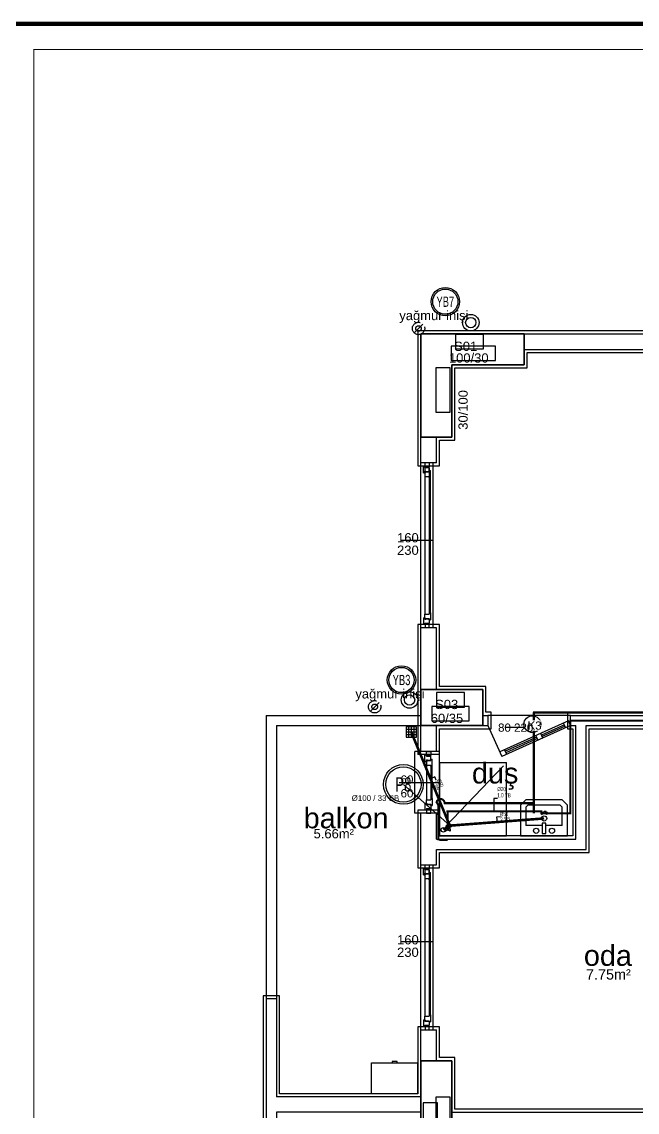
# Model space of a CAD drawing. Header units: centimetres. Extents: x -13133 to 30552, y -2 to 4552.
# Drawn here: x 7513 to 8110, y 1744 to 2802 of the extents above; entities that cross this region are included whole.
import ezdxf
from ezdxf.enums import TextEntityAlignment as Align

# ---------------------------------------------------------------- set-up
doc = ezdxf.new("R2010")
doc.units = ezdxf.units.CM
for name, pattern in [('BASMA HATTI', [31, 25, -6]), ('DASHED', [18, 12, -6]), ('PISSU HATTI', [26, 20, -6]), ('YAGMUR HATTI', [36, 30, -6])]:
    doc.linetypes.add(name, pattern=pattern)
for name, color, linetype in [('MTY-PISSU-CAP', 211, 'CONTINUOUS'), ('MTY-PISSU-KOLON', 211, 'DASHED'), ('MTY-TEMIZSU-CAP', 101, 'CONTINUOUS'), ('MTY-VANA', 1, 'CONTINUOUS'), ('MTY-YAGMURSU-KOLON NO', 7, 'CONTINUOUS'), ('MTY-YUK-BIRIMI', 7, 'CONTINUOUS'), ('ROTAS-MIMARI', 8, 'CONTINUOUS'), ('ROTAS-MIMARI-KOLON', 8, 'CONTINUOUS'), ('ROTAS-MIMARI-YAZI', 8, 'CONTINUOUS'), ('ROTAS-PAFTA', 7, 'CONTINUOUS'), ('ROTAS-PISSU-BORU-TAVANDAN', 6, 'PISSU HATTI'), ('ROTAS-PISSU-CAP', 211, 'CONTINUOUS'), ('ROTAS-PISSU-KOLONNO', 211, 'CONTINUOUS'), ('ROTAS-SICAKSU-BORU', 1, 'BASMA HATTI'), ('ROTAS-SOGUKSU-BORU', 5, 'CONTINUOUS'), ('ROTAS-TEFRIS', 15, 'CONTINUOUS'), ('ROTAS-YAGMUR-BORUSU', 3, 'YAGMUR HATTI')]:
    doc.layers.add(name, color=color, linetype=linetype)
doc.styles.add('ANOTATIVO', font='arial.ttf')
doc.styles.add('MTY_CAP', font='wturkce.SHX', dxfattribs={"width": 0.65, "height": 20})
doc.styles.add('MTYCAPLT', font='arial.ttf', dxfattribs={"width": 0.65, "height": 1})
doc.styles.add('ROTAS', font='arial.ttf')

# ---------------------------------------------------------------- blocks, each defined once
blk = doc.blocks.new('MTY-PIS SU CAP SB')
at = {"layer": 'MTY-PISSU-CAP'}
for p, q in [((0.83, 1.17), (0, 1.17)), ((0, 1.17), (0, 0))]:
    blk.add_line(p, q, dxfattribs=at)
at = {"layer": 'MTY-PISSU-CAP', "style": 'MTY_CAP', "width": 0.65}
blk.add_attdef('PSCP_001', (0.83, 1.29), '', height=1, dxfattribs=at)
at = {"layer": 'MTY-YUK-BIRIMI', "color": 211, "style": 'MTY_CAP', "width": 0.65}
blk.add_attdef('PS_001', (0.83, 0.07), '', height=1, dxfattribs=at)
blk = doc.blocks.new('MTY-PIS SU KOLON')
at = {"layer": 'MTY-PISSU-KOLON', "linetype": 'Continuous', "lineweight": -3}
blk.add_hatch(color=256, dxfattribs=at).paths.add_polyline_path([(-2.7, -0.1, 0.848135), (0, -0.1, -0.848135), (2.7, -0.1, 0.414214), (0, 2.6, 0.414214)])
blk.add_circle((0, 0), 3.5, dxfattribs=at)
blk = doc.blocks.new('MTY-KOLON NO PIS SU')
at = {"color": 6, "linetype": 'Continuous', "ltscale": 100}
blk.add_circle((0, 0), 27.5, dxfattribs=at)
at = {"color": 7, "linetype": 'Continuous', "ltscale": 100}
blk.add_circle((0, 0), 24.5, dxfattribs=at)
at = {"style": 'ANOTATIVO', "width": 0.65}
blk.add_attdef('K', text='', height=20, dxfattribs=at).set_placement((0, 0), align=Align.MIDDLE_CENTER)
blk = doc.blocks.new('MTY-KURESEL VANA')
at = {"layer": 'MTY-VANA'}
for p, q in [((0, 0), (0, 8)), ((0, 8), (8, 8))]:
    blk.add_line(p, q, dxfattribs=at)
blk.add_lwpolyline([(-10, 5), (-10, -5), (10, 5), (10, -5), (-10, 5)], dxfattribs=at)
at = {"layer": 'MTY-VANA', "style": 'MTYCAPLT', "width": 0.65}
blk.add_attdef('CAP', text='', height=10, dxfattribs=at).set_placement((-1.1, 0), align=Align.CENTER)
blk = doc.blocks.new('MTY-TEMIZ SU CAP MB')
at = {"layer": 'MTY-TEMIZSU-CAP'}
for p, q in [((0.83, 3.1), (0, 3.1)), ((0, 3.1), (0, 0))]:
    blk.add_line(p, q, dxfattribs=at)
at = {"layer": 'MTY-TEMIZSU-CAP', "style": 'MTY_CAP', "width": 0.65}
for tag, p in [('SOCP_001', (0.83, 4.92)), ('SCCP_001', (0.83, 1.92))]:
    blk.add_attdef(tag, p, '', height=1, dxfattribs=at)
at = {"layer": 'MTY-YUK-BIRIMI', "color": 101, "style": 'MTY_CAP', "width": 0.65}
for tag, p in [('SO_001', (0.83, 3.42)), ('SC_001', (0.83, 0.42))]:
    blk.add_attdef(tag, p, '', height=1, dxfattribs=at)
blk = doc.blocks.new('MTY-KOLON NO YAGMUR')
at = {"layer": 'MTY-YAGMURSU-KOLON NO', "linetype": 'Continuous', "ltscale": 100}
blk.add_circle((0, 0), 27.5, dxfattribs=at)
at = {"layer": 'MTY-YAGMURSU-KOLON NO', "color": 7, "linetype": 'Continuous', "ltscale": 100}
blk.add_circle((0, 0), 24.5, dxfattribs=at)
at = {"style": 'ANOTATIVO', "width": 0.65}
blk.add_attdef('K', text='', height=20, dxfattribs=at).set_placement((0, 0), align=Align.MIDDLE_CENTER)

msp = doc.modelspace()

# ---------------------------------------------------------------- linework, layer by layer
at = {"layer": 'ROTAS-MIMARI'}
for p, q in [((8000.2, 2502.2), (7897.2, 2502.2)), ((7897.2, 2502.2), (7897.2, 2399.2)), ((8180.2, 2502.2), (8000.2, 2502.2)), ((8000.2, 2499.2), (8180.2, 2499.2)), ((8000.2, 2484.2), (8180.2, 2484.2)), ((8003.2, 2481.2), (8177.2, 2481.2)), ((8003.2, 2466.2), (8003.2, 2481.2)), ((7933.2, 2396.2), (7933.2, 2466.2)), ((7933.2, 2466.2), (8003.2, 2466.2)), ((7897.2, 2399.2), (7897.2, 2371.2)), ((7900.2, 2374.2), (7900.2, 2399.2)), ((7915.2, 2374.2), (7915.2, 2399.2)), ((7918.2, 2371.2), (7918.2, 2396.2)), ((7918.2, 2396.2), (7933.2, 2396.2)), ((7897.2, 2371.2), (7918.2, 2371.2)), ((7915.2, 2374.2), (7900.2, 2374.2)), ((7900.2, 2214.2), (7900.2, 2374.2)), ((7902.6, 2370.9), (7904, 2370.9)), ((7902.6, 2364.5), (7902.6, 2370.9)), ((7904, 2370.9), (7904, 2227.4)), ((7904, 2369.7), (7904, 2370.9)), ((7904, 2369.7), (7908.2, 2369.7)), ((7904.2, 2370.2), (7904.2, 2374.2)), ((7908.2, 2370.2), (7904.2, 2370.2)), ((7908.2, 2374.2), (7908.2, 2370.2)), ((7908.2, 2369.7), (7908.2, 2228.6)), ((7908.2, 2365.7), (7908.2, 2369.7)), ((7912.1, 2214.2), (7912.1, 2374.2)), ((7902.6, 2364.5), (7904, 2364.5)), ((7904, 2366), (7905, 2366)), ((7904, 2364.5), (7904, 2366)), ((7904, 2365.4), (7904, 2361)), ((7904, 2365.4), (7904.5, 2365.4)), ((7904, 2361), (7908.2, 2361)), ((7904.5, 2365.1), (7904.5, 2365.4)), ((7904.5, 2365.1), (7905, 2365.1)), ((7905, 2365.7), (7905, 2366)), ((7905, 2365.7), (7908.2, 2365.7)), ((7905, 2365.1), (7905, 2365.4)), ((7905, 2365.4), (7908.2, 2365.4)), ((7908.2, 2366.6), (7908.2, 2365.4)), ((7908.2, 2366.6), (7909.6, 2366.6)), ((7908.2, 2359.8), (7908.2, 2361)), ((7908.2, 2359.8), (7909.6, 2359.8)), ((7909.6, 2228.6), (7909.6, 2366.6)), ((7909.6, 2359.8), (7909.6, 2366.6)), ((7880.6, 2299.2), (7912.1, 2299.2)), ((7902.6, 2223.9), (7902.6, 2217.5)), ((7902.6, 2223.9), (7904, 2223.9)), ((7904, 2227.4), (7908.2, 2227.4)), ((7904, 2223), (7904, 2227.4)), ((7904, 2223.9), (7904, 2222.4)), ((7904, 2223), (7904.5, 2223)), ((7904, 2222.4), (7905, 2222.4)), ((7904.5, 2223.3), (7905, 2223.3)), ((7904.5, 2223.3), (7904.5, 2223)), ((7905, 2223.3), (7905, 2223)), ((7905, 2223), (7908.2, 2223)), ((7905, 2222.7), (7905, 2222.4)), ((7905, 2222.7), (7908.2, 2222.7)), ((7908.2, 2228.6), (7908.2, 2227.4)), ((7908.2, 2228.6), (7909.6, 2228.6)), ((7908.2, 2221.8), (7908.2, 2223)), ((7908.2, 2222.7), (7908.2, 2218.7)), ((7908.2, 2221.8), (7909.6, 2221.8)), ((7909.6, 2228.6), (7909.6, 2221.8)), ((7897.2, 2217.2), (7897.2, 2154.2)), ((7918.2, 2217.2), (7897.2, 2217.2)), ((7900.2, 2154.2), (7900.2, 2214.2)), ((7915.2, 2214.2), (7900.2, 2214.2)), ((7902.6, 2217.5), (7904, 2217.5)), ((7904, 2218.7), (7904, 2217.5)), ((7904, 2218.7), (7908.2, 2218.7)), ((7904.2, 2218.2), (7904.2, 2214.2)), ((7908.2, 2218.2), (7904.2, 2218.2)), ((7908.2, 2214.2), (7908.2, 2218.2)), ((7915.2, 2154.2), (7915.2, 2214.2)), ((7918.2, 2157.2), (7918.2, 2217.2)), ((7897.2, 2154.2), (7897.2, 2119.2)), ((7963.2, 2157.2), (7918.2, 2157.2)), ((7963.2, 2132.2), (7963.2, 2157.2)), ((7960.2, 2129.2), (7965.2, 2129.2)), ((7968.2, 2132.2), (7963.2, 2132.2)), ((8045.2, 2129.2), (7965.2, 2129.2)), ((7968.2, 2116.2), (7968.2, 2132.2)), ((8228.2, 2132.2), (8042.4, 2132.2)), ((8042.4, 2132.2), (8042.4, 2116.2)), ((8045.4, 2129.2), (8225.2, 2129.2)), ((8045.4, 2119.2), (8045.4, 2129.2)), ((7895.8, 2118.1), (7885.8, 2118.1)), ((7885.8, 2118.1), (7885.8, 2108.1)), ((7885.8, 2115.7), (7895.8, 2115.7)), ((7888.2, 2118.1), (7888.2, 2108.1)), ((7890.9, 2118.1), (7890.9, 2108.1)), ((7893.5, 2118.1), (7893.5, 2108.1)), ((7895.8, 2108.1), (7895.8, 2118.1)), ((7897.2, 2119.2), (7897.2, 2091.2)), ((7900.2, 2094.2), (7900.2, 2119.2)), ((7915.2, 2094.2), (7915.2, 2119.2)), ((7918.2, 2091.2), (7918.2, 2116.2)), ((7918.2, 2116.2), (7960.2, 2116.2)), ((7960.2, 2119.2), (7965.2, 2119.2)), ((7960.2, 2116.2), (7968.2, 2116.2)), ((7965.2, 2119.2), (7978.7, 2089.3)), ((8043.2, 2123.8), (7976.6, 2093.9)), ((8045.2, 2119.2), (7978.7, 2089.3)), ((7981.6, 2117.8), (7999.7, 2117.8)), ((8039.4, 2120.1), (8017.1, 2110.1)), ((8040, 2118.7), (8017.7, 2108.7)), ((8040.7, 2117.2), (8038.6, 2121.7)), ((8042.4, 2116.2), (8047.4, 2116.2)), ((8045.2, 2119.2), (8043.2, 2123.8)), ((8045.4, 2119.2), (8050.4, 2119.2)), ((8047.4, 2116.2), (8047.4, 2012.2)), ((8050.4, 2009.2), (8050.4, 2119.2)), ((8060.4, 2119.2), (8170.2, 2119.2)), ((8060.4, 1999.2), (8060.4, 2119.2)), ((8063.4, 2116.2), (8167.2, 2116.2)), ((8063.4, 1996.2), (8063.4, 2116.2)), ((7885.8, 2113.1), (7895.8, 2113.1)), ((7885.8, 2110.6), (7895.8, 2110.6)), ((7885.8, 2108.1), (7895.8, 2108.1)), ((8012.5, 2108.1), (7981.9, 2094.3)), ((8013.2, 2106.6), (7982.6, 2092.9)), ((8013.8, 2105.1), (8011.8, 2109.7)), ((8018.4, 2107.2), (8016.4, 2111.7)), ((7981.2, 2095.9), (7983.2, 2091.4)), ((7894.2, 2034.2), (7894.2, 2094.2)), ((7900.2, 2094.2), (7894.2, 2094.2)), ((7918.2, 2091.2), (7897.2, 2091.2)), ((7915.2, 2094.2), (7900.2, 2094.2)), ((7904.1, 2084.5), (7904.1, 2090.9)), ((7904.1, 2090.9), (7905.5, 2090.9)), ((7904.1, 2084.5), (7905.5, 2084.5)), ((7905.5, 2089.7), (7905.5, 2090.9)), ((7905.5, 2089.7), (7909.7, 2089.7)), ((7905.5, 2084.5), (7905.5, 2086)), ((7905.5, 2086), (7906.5, 2086)), ((7905.5, 2085.4), (7906, 2085.4)), ((7905.5, 2085.4), (7905.5, 2081)), ((7905.7, 2090.2), (7905.7, 2094.2)), ((7905.7, 2094.2), (7909.7, 2094.2)), ((7909.7, 2090.2), (7905.7, 2090.2)), ((7906, 2085.1), (7906, 2085.4)), ((7906, 2085.1), (7906.5, 2085.1)), ((7906.5, 2085.7), (7906.5, 2086)), ((7906.5, 2085.7), (7909.7, 2085.7)), ((7906.5, 2085.4), (7909.7, 2085.4)), ((7906.5, 2085.1), (7906.5, 2085.4)), ((7909.7, 2094.2), (7909.7, 2090.2)), ((7909.7, 2085.7), (7909.7, 2089.7)), ((7909.7, 2086.6), (7911.1, 2086.6)), ((7909.7, 2086.6), (7909.7, 2085.4)), ((7911.1, 2079.8), (7911.1, 2086.6)), ((7918.2, 2094.2), (7915.2, 2094.2)), ((7918.2, 2034.2), (7918.2, 2094.2)), ((7905.5, 2081), (7909.7, 2081)), ((7905.5, 2081), (7905.5, 2047.4)), ((7909.7, 2079.8), (7909.7, 2081)), ((7909.7, 2079.8), (7911.1, 2079.8)), ((7909.7, 2079.8), (7909.7, 2048.6)), ((7911.1, 2048.6), (7911.1, 2079.8)), ((7918.2, 2012.2), (7918.2, 2083.6)), ((7918.2, 2083.6), (7918.2, 2012.2)), ((7918.2, 2083.6), (7983.2, 2083.6)), ((7980.2, 2080.1), (7924.1, 2021.5)), ((7983.2, 2012.2), (7983.2, 2083.6)), ((7879, 2064.2), (7918.2, 2064.2)), ((7904.1, 2043.9), (7904.1, 2037.5)), ((7904.1, 2043.9), (7905.5, 2043.9)), ((7905.5, 2047.4), (7909.7, 2047.4)), ((7905.5, 2043), (7905.5, 2047.4)), ((7905.5, 2043.9), (7905.5, 2042.4)), ((7905.5, 2043), (7906, 2043)), ((7905.5, 2042.4), (7906.5, 2042.4)), ((7906, 2043.3), (7906.5, 2043.3)), ((7906, 2043.3), (7906, 2043)), ((7906.5, 2043.3), (7906.5, 2043)), ((7906.5, 2043), (7909.7, 2043)), ((7906.5, 2042.7), (7906.5, 2042.4)), ((7906.5, 2042.7), (7909.7, 2042.7)), ((7909.7, 2048.6), (7909.7, 2047.4)), ((7909.7, 2048.6), (7911.1, 2048.6)), ((7909.7, 2041.8), (7909.7, 2043)), ((7909.7, 2042.7), (7909.7, 2038.7)), ((7909.7, 2041.8), (7911.1, 2041.8)), ((7911.1, 2048.6), (7911.1, 2041.8)), ((8001.9, 2047.2), (7996.9, 2042.2)), ((7996.9, 2042.2), (7996.9, 2012.2)), ((8037.3, 2047.2), (8001.9, 2047.2)), ((8004, 2042.2), (8001.9, 2040.2)), ((8035.2, 2042.2), (8004, 2042.2)), ((8037.3, 2040.2), (8035.2, 2042.2)), ((8042.3, 2042.2), (8037.3, 2047.2)), ((8042.3, 2012.2), (8042.3, 2042.2)), ((7900.2, 2034.2), (7894.2, 2034.2)), ((7897.2, 2037.2), (7897.2, 1981.2)), ((7918.2, 2037.2), (7897.2, 2037.2)), ((7900.2, 1984.2), (7900.2, 2034.2)), ((7915.2, 2034.2), (7900.2, 2034.2)), ((7904.1, 2037.5), (7905.5, 2037.5)), ((7905.5, 2038.7), (7905.5, 2037.5)), ((7905.5, 2038.7), (7909.7, 2038.7)), ((7905.7, 2038.2), (7905.7, 2034.2)), ((7909.7, 2038.2), (7905.7, 2038.2)), ((7905.7, 2034.2), (7909.7, 2034.2)), ((7909.7, 2034.2), (7909.7, 2038.2)), ((7915.2, 2009.2), (7915.2, 2034.2)), ((7918.2, 2034.2), (7915.2, 2034.2)), ((8001.9, 2040.2), (8001.9, 2022.2)), ((8037.3, 2022.2), (8037.3, 2040.2)), ((8017.9, 2022.2), (8001.9, 2022.2)), ((8021.3, 2024.5), (8017.9, 2024.5)), ((8017.9, 2024.5), (8017.9, 2014.5)), ((8021.3, 2014.5), (8021.3, 2024.5)), ((8037.3, 2022.2), (8021.3, 2022.2)), ((8047.4, 2012.2), (7918.2, 2012.2)), ((7918.2, 2012.2), (7983.2, 2012.2)), ((7996.9, 2012.2), (8042.3, 2012.2)), ((8017.9, 2014.5), (8021.3, 2014.5)), ((7915.2, 2009.2), (8050.4, 2009.2)), ((7915.2, 1984.2), (7915.2, 1999.2)), ((7915.2, 1999.2), (8060.4, 1999.2)), ((7918.2, 1981.2), (7918.2, 1996.2)), ((7918.2, 1996.2), (8063.4, 1996.2)), ((7897.2, 1981.2), (7918.2, 1981.2)), ((7900.2, 1984.2), (7915.2, 1984.2)), ((7900.2, 1824.2), (7900.2, 1984.2)), ((7902.6, 1980.9), (7904, 1980.9)), ((7902.6, 1974.5), (7902.6, 1980.9)), ((7904, 1980.9), (7904, 1837.4)), ((7904, 1979.7), (7904, 1980.9)), ((7904, 1979.7), (7908.2, 1979.7)), ((7904.2, 1980.2), (7904.2, 1984.2)), ((7908.2, 1980.2), (7904.2, 1980.2)), ((7908.2, 1984.2), (7908.2, 1980.2)), ((7908.2, 1979.7), (7908.2, 1838.6)), ((7908.2, 1975.7), (7908.2, 1979.7)), ((7912.1, 1824.2), (7912.1, 1984.2)), ((7902.6, 1974.5), (7904, 1974.5)), ((7904, 1976), (7905, 1976)), ((7904, 1974.5), (7904, 1976)), ((7904, 1975.4), (7904, 1971)), ((7904, 1975.4), (7904.5, 1975.4)), ((7904, 1971), (7908.2, 1971)), ((7904.5, 1975.1), (7904.5, 1975.4)), ((7904.5, 1975.1), (7905, 1975.1)), ((7905, 1975.7), (7905, 1976)), ((7905, 1975.7), (7908.2, 1975.7)), ((7905, 1975.1), (7905, 1975.4)), ((7905, 1975.4), (7908.2, 1975.4)), ((7908.2, 1976.6), (7908.2, 1975.4)), ((7908.2, 1976.6), (7909.6, 1976.6)), ((7908.2, 1969.8), (7908.2, 1971)), ((7908.2, 1969.8), (7909.6, 1969.8)), ((7909.6, 1838.6), (7909.6, 1976.6)), ((7909.6, 1969.8), (7909.6, 1976.6)), ((7880.7, 1909.8), (7912.1, 1909.8)), ((7763.2, 1857.2), (7747.2, 1857.2)), ((7747.2, 1857.2), (7747.2, 1651.2)), ((7760.2, 1854.2), (7750.2, 1854.2)), ((7750.2, 1854.2), (7750.2, 1654.2)), ((7760.2, 1854.2), (7760.2, 1759.2)), ((7763.2, 1762.2), (7763.2, 1857.2)), ((7902.6, 1833.9), (7902.6, 1827.5)), ((7902.6, 1833.9), (7904, 1833.9)), ((7904, 1837.4), (7908.2, 1837.4)), ((7904, 1833), (7904, 1837.4)), ((7904, 1833.9), (7904, 1832.4)), ((7904, 1833), (7904.5, 1833)), ((7904, 1832.4), (7905, 1832.4)), ((7904.5, 1833.3), (7905, 1833.3)), ((7904.5, 1833.3), (7904.5, 1833)), ((7905, 1833.3), (7905, 1833)), ((7905, 1833), (7908.2, 1833)), ((7905, 1832.7), (7905, 1832.4)), ((7905, 1832.7), (7908.2, 1832.7)), ((7908.2, 1838.6), (7908.2, 1837.4)), ((7908.2, 1838.6), (7909.6, 1838.6)), ((7908.2, 1831.8), (7908.2, 1833)), ((7908.2, 1832.7), (7908.2, 1828.7)), ((7908.2, 1831.8), (7909.6, 1831.8)), ((7909.6, 1838.6), (7909.6, 1831.8)), ((7918.2, 1827.2), (7897.2, 1827.2)), ((7897.2, 1827.2), (7897.2, 1762.2)), ((7900.2, 1794.2), (7900.2, 1824.2)), ((7900.2, 1824.2), (7915.2, 1824.2)), ((7902.6, 1827.5), (7904, 1827.5)), ((7904, 1828.7), (7904, 1827.5)), ((7904, 1828.7), (7908.2, 1828.7)), ((7904.2, 1828.2), (7904.2, 1824.2)), ((7908.2, 1828.2), (7904.2, 1828.2)), ((7908.2, 1824.2), (7908.2, 1828.2)), ((7915.2, 1794.2), (7915.2, 1824.2)), ((7918.2, 1797.2), (7918.2, 1827.2)), ((7852.2, 1792.2), (7897.2, 1792.2)), ((7852.2, 1762.2), (7852.2, 1792.2)), ((7877.2, 1793.5), (7872.2, 1793.5)), ((7872.2, 1793.5), (7872.2, 1792.2)), ((7877.2, 1792.2), (7877.2, 1793.5)), ((7897.2, 1762.2), (7897.2, 1792.2)), ((7933.2, 1797.2), (7918.2, 1797.2)), ((7933.2, 1747.2), (7933.2, 1797.2)), ((7900.2, 1759.2), (7760.2, 1759.2)), ((7897.2, 1762.2), (7763.2, 1762.2)), ((7897.2, 1762.2), (7852.2, 1762.2)), ((8167.2, 1747.2), (7933.2, 1747.2)), ((7900.2, 1744.2), (7760.2, 1744.2)), ((7760.2, 1744.2), (7760.2, 1654.2)), ((7930.2, 1744.2), (8170.2, 1744.2))]:
    msp.add_line(p, q, dxfattribs=at)
for points in [[(7900.2, 2399.2), (7900.2, 2499.2)], [(7900.2, 2499.2), (8000.2, 2499.2)], [(8000.2, 2499.2), (8000.2, 2469.2)], [(8000.2, 2469.2), (7930.2, 2469.2)], [(7930.2, 2469.2), (7930.2, 2399.2)], [(7930.2, 2399.2), (7900.2, 2399.2)], [(7900.2, 2119.2), (7900.2, 2154.2)], [(7900.2, 2154.2), (7960.2, 2154.2)], [(7960.2, 2154.2), (7960.2, 2119.2)], [(7750.2, 2129.2), (7750.2, 1854.2)], [(7750.2, 2129.2), (7900.2, 2129.2)], [(7965.2, 2129.2), (7965.2, 2119.2)], [(7760.2, 2119.2), (7760.2, 1854.2)], [(7760.2, 2119.2), (7900.2, 2119.2)], [(7960.2, 2119.2), (7900.2, 2119.2)], [(7900.2, 1674.2), (7900.2, 1794.2)], [(7900.2, 1794.2), (7930.2, 1794.2)], [(7930.2, 1794.2), (7930.2, 1674.2)]]:
    msp.add_lwpolyline(points, dxfattribs=at)
for centre, radius in [((7948.6, 2510.2), 8), ((7948.6, 2510.2), 5), ((7889.2, 2144.1), 8), ((7889.2, 2144.1), 5), ((8008.3, 2120.7), 8.14), ((8019.7, 2029.2), 2.52), ((7922, 2018.2), 2.18), ((8011.9, 2017.2), 2.52), ((8027.3, 2017.2), 2.52)]:
    msp.add_circle(centre, radius, dxfattribs=at)
at = {"layer": 'ROTAS-MIMARI-KOLON'}
for points in [[(8000.2, 2499.2), (7900.2, 2499.2), (7900.2, 2399.2), (7930.2, 2399.2), (7930.2, 2469.2), (8000.2, 2469.2), (8000.2, 2499.2)], [(7933.9, 2484.7), (7960.9, 2484.7), (7960.9, 2498.6), (7933.9, 2498.6), (7933.9, 2484.7)], [(7929.5, 2473.4), (7972.6, 2473.4), (7972.6, 2487.4), (7929.5, 2487.4), (7929.5, 2473.4)], [(7928.7, 2423.2), (7928.7, 2466.3), (7914.8, 2466.3), (7914.8, 2423.2), (7928.7, 2423.2)], [(7960.2, 2154.2), (7900.2, 2154.2), (7900.2, 2119.2), (7960.2, 2119.2), (7960.2, 2154.2)], [(7915.4, 2137.3), (7942.4, 2137.3), (7942.4, 2151.3), (7915.4, 2151.3), (7915.4, 2137.3)], [(7910.8, 2123.8), (7946.9, 2123.8), (7946.9, 2137.8), (7910.8, 2137.8), (7910.8, 2123.8)], [(7930.2, 1794.2), (7900.2, 1794.2), (7900.2, 1674.2), (7930.2, 1674.2), (7930.2, 1794.2)], [(7928.5, 1715.6), (7928.5, 1758.7), (7914.6, 1758.7), (7914.6, 1715.6), (7928.5, 1715.6)], [(7916.4, 1726.3), (7916.4, 1753.4), (7902.5, 1753.4), (7902.5, 1726.3), (7916.4, 1726.3)]]:
    msp.add_lwpolyline(points, dxfattribs=at)
at = {"layer": 'ROTAS-PAFTA'}
for points, const_width in [([(7500, 0), (10000, 0), (10000, 2800), (7500, 2800)], 4), ([(7525, 25), (9975, 25), (9975, 2775), (7525, 2775)], 1)]:
    msp.add_lwpolyline(points, close=True, dxfattribs=dict(at, const_width=const_width))
at = {"layer": 'ROTAS-PISSU-BORU-TAVANDAN', "const_width": 2.5}
for points in [[(7890.8, 2113.1), (7928.2, 2022.2)], [(7922, 2018.2), (7928.2, 2022.2)], [(8019.7, 2029.2), (7928.2, 2022.2)]]:
    msp.add_lwpolyline(points, dxfattribs=at)
at = {"layer": 'ROTAS-PISSU-KOLONNO'}
msp.add_line((7928.2, 2022.2), (7883.2, 2062.2), dxfattribs=at)
at = {"layer": 'ROTAS-SICAKSU-BORU', "const_width": 2}
for points in [[(8009.7, 2132), (8009, 2132)], [(8009.7, 2034.2), (8009.7, 2132)], [(8009.7, 2132), (8193, 2132), (8193, 2116), (8307.1, 2116)], [(7926.2, 2008.2), (7917, 2008.2), (7917, 2008), (7917, 2042.3), (7915.4, 2045), (7915.8, 2046), (7916.4, 2046.8), (7917.3, 2047.5), (7918.2, 2047.9), (7919.3, 2048), (7920.3, 2047.9), (7921.3, 2047.5), (7922.1, 2046.8), (7922.7, 2046), (7923.1, 2045), (7923.3, 2044), (8009.7, 2044)]]:
    msp.add_lwpolyline(points, dxfattribs=at)
at = {"layer": 'ROTAS-SOGUKSU-BORU', "const_width": 2}
for points in [[(8019.7, 2034.2), (8045, 2034.2), (8045, 2124), (8185, 2124), (8185, 2000), (8297, 2000), (8297, 1968), (8297.1, 1968)], [(7926.2, 2036), (7925, 2036)], [(7926.2, 2018.2), (7926.2, 2036)], [(7926.2, 2036), (8017, 2036), (8017, 2034.2), (8019.7, 2034.2)]]:
    msp.add_lwpolyline(points, dxfattribs=at)
at = {"layer": 'ROTAS-YAGMUR-BORUSU'}
for p, q in [((7893.7, 2500.3), (7902.1, 2508.7)), ((7851.2, 2133.3), (7859.6, 2141.7))]:
    msp.add_line(p, q, dxfattribs=at)
for centre, radius in [((7897.9, 2504.5), 6), ((7897.9, 2504.5), 2.7), ((7855.4, 2137.5), 6), ((7855.4, 2137.5), 2.7)]:
    msp.add_circle(centre, radius, dxfattribs=at)

# ---------------------------------------------------------------- block references
at = {"layer": 'ROTAS-PISSU-KOLONNO'}
ref = msp.add_blockref('MTY-KOLON NO YAGMUR', (7923.9, 2530.5), dxfattribs=dict(at, xscale=0.5, yscale=0.5))
ref.add_attrib('K', 'YB7', dxfattribs={"height": 10, "style": 'ANOTATIVO', "width": 0.65}).set_placement((7923.9, 2530.5), align=Align.MIDDLE_CENTER)
ref = msp.add_blockref('MTY-KOLON NO YAGMUR', (7881.4, 2163.5), dxfattribs=dict(at, xscale=0.5, yscale=0.5))
ref.add_attrib('K', 'YB3', dxfattribs={"height": 10, "style": 'ANOTATIVO', "width": 0.65}).set_placement((7881.4, 2163.5), align=Align.MIDDLE_CENTER)
ref = msp.add_blockref('MTY-KOLON NO PIS SU', (7883.2, 2062.2), dxfattribs=dict(at, xscale=0.7, yscale=0.7))
ref.add_attrib('K', 'P8', dxfattribs={"height": 14, "style": 'ANOTATIVO', "width": 0.65}).set_placement((7883.2, 2062.2), align=Align.MIDDLE_CENTER)
at = {"layer": 'ROTAS-TEFRIS'}
ref = msp.add_blockref('MTY-PIS SU CAP SB', (7909.5, 2067.7), dxfattribs=dict(at, xscale=4, yscale=4, rotation=-67.5999423027208))
ref.add_attrib('PSCP_001', 'Ø50', (7915.5, 2066.6), dxfattribs={"height": 4, "rotation": 292.4001, "style": 'MTY_CAP', "width": 0.65})
ref.add_attrib('PS_001', '2 SB', (7911, 2064.7), dxfattribs={"color": 211, "height": 4, "rotation": 292.4001, "style": 'MTY_CAP', "width": 0.65})
ref = msp.add_blockref('MTY-TEMIZ SU CAP MB', (7971, 2036), dxfattribs=dict(at, xscale=4, yscale=4))
ref.add_attrib('SO_001', '1.0 YB', (7974.3, 2049.7), dxfattribs={"color": 101, "height": 4, "style": 'MTY_CAP', "width": 0.65})
ref.add_attrib('SOCP_001', 'Ø20', (7974.3, 2055.7), dxfattribs={"height": 4, "style": 'MTY_CAP', "width": 0.65})
ref = msp.add_blockref('MTY-PIS SU CAP SB', (7974, 2025.7), dxfattribs=dict(at, xscale=4, yscale=4, rotation=4.347683715668438))
ref.add_attrib('PSCP_001', 'Ø50', (7976.9, 2031.1), dxfattribs={"height": 4, "rotation": 4.3477, "style": 'MTY_CAP', "width": 0.65})
ref.add_attrib('PS_001', '2 SB', (7977.3, 2026.2), dxfattribs={"color": 211, "height": 4, "rotation": 4.3477, "style": 'MTY_CAP', "width": 0.65})
for name, p, xscale, yscale in [('MTY-KURESEL VANA', (8019.7, 2034.2), 0.25, 0.25), ('MTY-PIS SU KOLON', (7928.2, 2022.2), 0.5, 0.5), ('MTY-KURESEL VANA', (7926.2, 2018.2), 0.25, 0.25)]:
    msp.add_blockref(name, p, dxfattribs=dict(at, xscale=xscale, yscale=yscale))

# ---------------------------------------------------------------- texts
at = {"layer": 'ROTAS-MIMARI-YAZI', "style": 'ROTAS'}
for s, height, p in [('yağmur inişi', 9, (7912.8, 2517.1)), ('S01', 9, (7943.6, 2487.2)), ('100/30', 9, (7946.6, 2475.9)), ('160', 9, (7887.6, 2301.5)), ('230', 9, (7887.6, 2289.4)), ('yağmur inişi', 9, (7870.2, 2150.1)), ('S03', 9, (7925.2, 2139.8)), ('60/35', 9, (7925.5, 2126.3)), ('duş', 20, (7972.2, 2073.1)), ('60', 8, (7886.7, 2067)), ('60', 8, (7886.7, 2053.6)), ('balkon', 20, (7827.7, 2029.6)), ('5.66m²', 9, (7815.7, 2014.4)), ('160', 9, (7887.6, 1911.5)), ('230', 9, (7887.6, 1899.4)), ('oda', 20, (8081.5, 1896.2)), ('7.75m²', 10, (8082, 1877.9))]:
    msp.add_text(s, height=height, dxfattribs=at).set_placement(p, align=Align.MIDDLE_CENTER)
msp.add_text('30/100', height=9, rotation=90, dxfattribs=at).set_placement((7941.1, 2425.5), align=Align.MIDDLE_CENTER)
at = {"layer": 'ROTAS-PISSU-CAP', "style": 'ROTAS'}
msp.add_text('Ø100 / 33 SB', height=5.5, dxfattribs=at).set_placement((7879.2, 2046.2), align=Align.RIGHT)

# ---------------------------------------------------------------- next in the draw order: wipeouts: each hides what was drawn before it
msp.add_wipeout([(8016.4, 2114.3), (8004.5, 2114.3), (8004.5, 2124.3), (8016.4, 2124.3)])

# ---------------------------------------------------------------- next in the draw order: texts
at = {"layer": 'ROTAS-MIMARI-YAZI', "style": 'ROTAS'}
for s, p in [('80 220', (7992.1, 2117.3)), ('K3', (8010.4, 2119.3))]:
    msp.add_text(s, height=8, dxfattribs=at).set_placement(p, align=Align.MIDDLE_CENTER)

doc.saveas('drawing.dxf')
